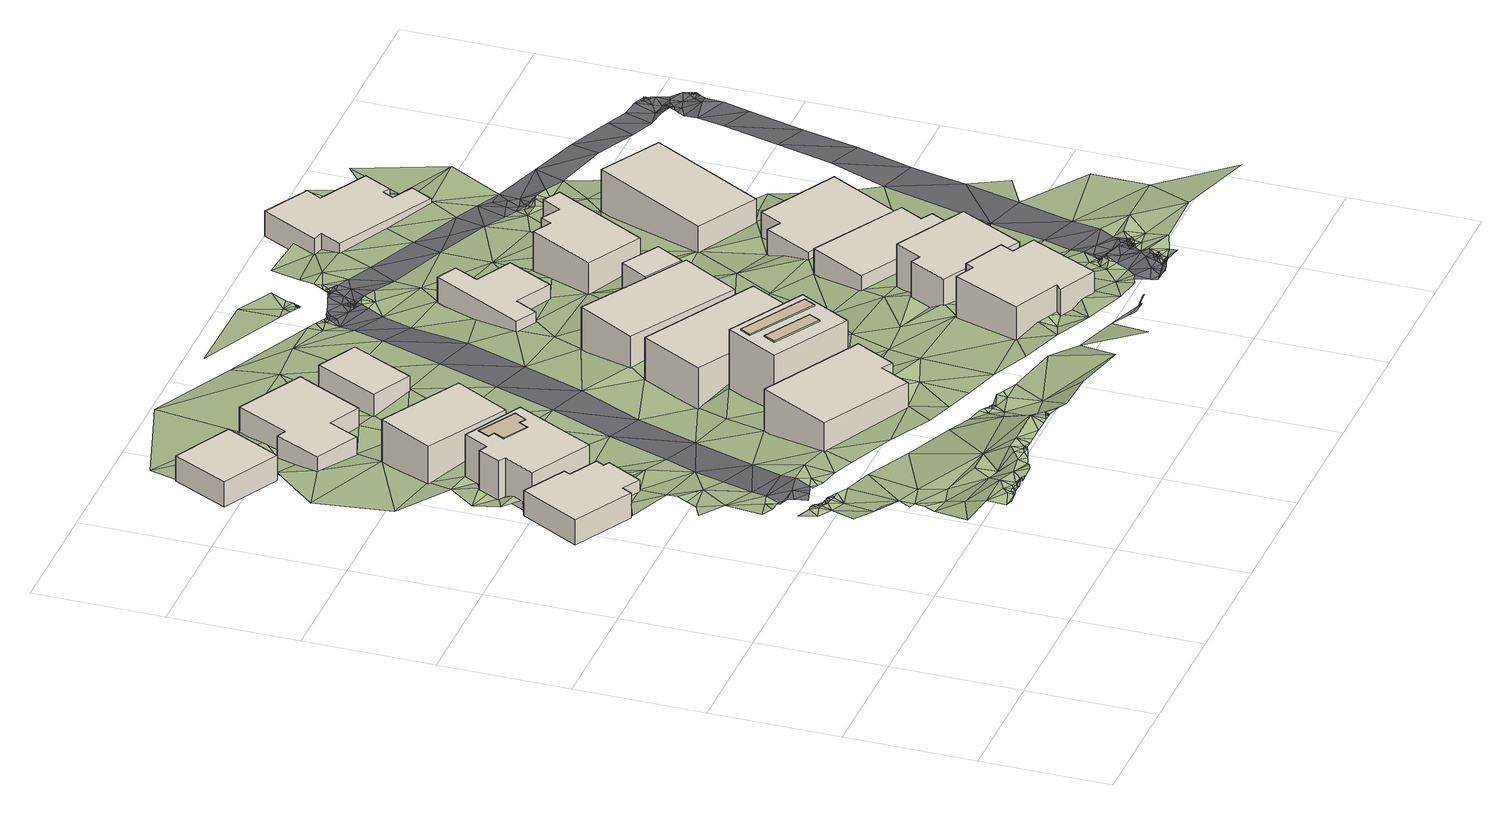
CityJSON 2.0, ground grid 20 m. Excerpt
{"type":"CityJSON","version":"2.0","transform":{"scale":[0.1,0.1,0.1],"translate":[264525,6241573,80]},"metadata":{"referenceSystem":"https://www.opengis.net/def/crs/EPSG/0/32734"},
"CityObjects":{
"building1":{"type":"Building","attributes":{"address":"16 Fryde Road University Estate Cape Town","building":"house","building:levels":1,"building_height":4.1,"roof_height":96.4,"ground_height":90.7,"plus_code":"4FRW3F62+6WX"},"geometry":[{"type":"Solid","lod":"1","boundaries":[[[[0,1,2,3]],[[1,4,5,2]],[[4,6,7,5]],[[6,8,9,7]],[[8,10,11,9]],[[10,12,13,11]],[[12,14,15,13]],[[14,16,17,15]],[[16,18,19,17]],[[18,0,3,19]],[[3,2,5,7,9,11,13,15,17,19]],[[18,16,14,12,10,8,6,4,1,0]]]]}]},
"building2":{"type":"Building","attributes":{"address":"14 Fryde Road University Estate Cape Town","building":"house","building:levels":2,"building_height":6.9,"roof_height":97.7,"ground_height":89.2,"plus_code":"4FRW3F62+7XM"},"children":["building2-1"],"geometry":[{"type":"Solid","lod":"1","boundaries":[[[[20,21,22,23]],[[21,24,25,22]],[[24,26,27,25]],[[26,28,29,27]],[[28,30,31,29]],[[30,32,33,31]],[[32,34,35,33]],[[34,20,23,35]],[[23,22,25,27,29,31,33,35]],[[34,32,30,28,26,24,21,20]]]]}]},
"building2-1":{"type":"BuildingInstallation","parents":["building2"],"geometry":[{"type":"Solid","lod":"1","boundaries":[[[[36,37,38,39]],[[37,40,41,38]],[[40,42,43,41]],[[42,44,45,43]],[[44,46,47,45]],[[46,48,49,47]],[[48,50,51,49]],[[50,36,39,51]],[[39,38,41,43,45,47,49,51]],[[50,48,46,44,42,40,37,36]]]]}]},
"building3":{"type":"Building","attributes":{"address":"University Estate Cape Town","building":"house","building:levels":1,"building_height":4.1,"roof_height":89.4,"ground_height":85,"plus_code":"4FRW3F62+CXJ"},"geometry":[{"type":"Solid","lod":"1","boundaries":[[[[52,53,54,55]],[[53,56,57,54]],[[56,58,59,57]],[[58,52,55,59]],[[55,54,57,59]],[[58,56,53,52]]]]}]},
"building4":{"type":"Building","attributes":{"address":"23 Fryde Road University Estate Cape Town","building":"house","building:levels":2,"building_height":6.9,"roof_height":104.2,"ground_height":95.5,"plus_code":"4FRW3F63+43J"},"geometry":[{"type":"Solid","lod":"1","boundaries":[[[[60,61,62,63]],[[61,64,65,62]],[[64,66,67,65]],[[66,68,69,67]],[[68,70,71,69]],[[70,60,63,71]],[[63,62,65,67,69,71]],[[70,68,66,64,61,60]]]]}]},
"building5":{"type":"Building","attributes":{"address":"12 Fryde Road University Estate Cape Town","building":"house","building:levels":2,"building_height":6.9,"roof_height":95.4,"ground_height":87.2,"plus_code":"4FRW3F63+82J"},"geometry":[{"type":"Solid","lod":"1","boundaries":[[[[72,73,74,75]],[[73,76,77,74]],[[76,78,79,77]],[[78,72,75,79]],[[75,74,77,79]],[[78,76,73,72]]]]}]},
"building6":{"type":"Building","attributes":{"address":"University Estate Cape Town","building":"house","building:levels":1,"building_height":4.1,"roof_height":90,"ground_height":84.8,"plus_code":"4FRW3F63+C22"},"geometry":[{"type":"Solid","lod":"1","boundaries":[[[[80,81,82,83]],[[81,84,85,82]],[[84,86,87,85]],[[86,88,89,87]],[[88,90,91,89]],[[90,92,93,91]],[[92,94,95,93]],[[94,80,83,95]],[[83,82,85,87,89,91,93,95]],[[94,92,90,88,86,84,81,80]]]]}]},
"building7":{"type":"Building","attributes":{"address":"21 Fryde Road University Estate Cape Town","building":"house","building:levels":3,"building_height":9.7,"roof_height":105.5,"ground_height":94.8,"plus_code":"4FRW3F63+53H"},"children":["building7-1","building7-2"],"geometry":[{"type":"Solid","lod":"1","boundaries":[[[[96,97,98,99]],[[97,100,101,98]],[[100,102,103,101]],[[102,96,99,103]],[[99,98,101,103]],[[102,100,97,96]]]]}]},
"building7-1":{"type":"BuildingInstallation","parents":["building7"],"geometry":[{"type":"Solid","lod":"1","boundaries":[[[[104,105,106,107]],[[105,108,109,106]],[[108,110,111,109]],[[110,104,107,111]],[[107,106,109,111]],[[110,108,105,104]]]]}]},
"building7-2":{"type":"BuildingInstallation","parents":["building7"],"geometry":[{"type":"Solid","lod":"1","boundaries":[[[[112,113,114,115]],[[113,116,117,114]],[[116,118,119,117]],[[118,112,115,119]],[[115,114,117,119]],[[118,116,113,112]]]]}]},
"building8":{"type":"Building","attributes":{"address":"19 Fryde Road University Estate Cape Town","building":"house","building:levels":2,"building_height":6.9,"roof_height":101.1,"ground_height":92.1,"plus_code":"4FRW3F63+647"},"geometry":[{"type":"Solid","lod":"1","boundaries":[[[[120,121,122,123]],[[121,124,125,122]],[[124,126,127,125]],[[126,120,123,127]],[[123,122,125,127]],[[126,124,121,120]]]]}]},
"building9":{"type":"Building","attributes":{"address":"40 Fryde Road University Estate Cape Town","building":"house","building:levels":1,"building_height":4.1,"roof_height":90.3,"ground_height":85.6,"plus_code":"4FRW3F63+93V"},"geometry":[{"type":"Solid","lod":"1","boundaries":[[[[128,129,130,131]],[[129,132,133,130]],[[132,134,135,133]],[[134,128,131,135]],[[131,130,133,135]],[[134,132,129,128]]]]}]},
"building10":{"type":"Building","attributes":{"address":"20 Baris Road University Estate Cape Town","building":"house","building:levels":2,"building_height":6.9,"roof_height":109,"ground_height":100.2,"plus_code":"4FRW3F63+35G"},"geometry":[{"type":"Solid","lod":"1","boundaries":[[[[136,137,138,139]],[[137,140,141,138]],[[140,142,143,141]],[[142,144,145,143]],[[144,146,147,145]],[[146,148,149,147]],[[148,150,151,149]],[[150,152,153,151]],[[152,154,155,153]],[[154,136,139,155]],[[139,138,141,143,145,147,149,151,153,155]],[[154,152,150,148,146,144,142,140,137,136]]]]}]},
"building11":{"type":"Building","attributes":{"address":"15 Fryde Road University Estate Cape Town","building":"house","building:levels":2,"building_height":6.9,"roof_height":99.4,"ground_height":90.5,"plus_code":"4FRW3F63+749"},"geometry":[{"type":"Solid","lod":"1","boundaries":[[[[156,157,158,159]],[[157,160,161,158]],[[160,162,163,161]],[[162,156,159,163]],[[159,158,161,163]],[[162,160,157,156]]]]}]},
"building12":{"type":"Building","attributes":{"address":"18 Baris Road University Estate Cape Town","building":"house","building:levels":2,"building_height":6.9,"roof_height":105.6,"ground_height":97.7,"plus_code":"4FRW3F63+46C"},"geometry":[{"type":"Solid","lod":"1","boundaries":[[[[164,165,166,167]],[[165,168,169,166]],[[168,170,171,169]],[[170,172,173,171]],[[172,174,175,173]],[[174,164,167,175]],[[167,166,169,171,173,175]],[[174,172,170,168,165,164]]]]}]},
"building13":{"type":"Building","attributes":{"address":"16 Baris Road University Estate Cape Town","building":"house","building:levels":1,"building_height":4.1,"roof_height":100.7,"ground_height":95.3,"plus_code":"4FRW3F63+565"},"geometry":[{"type":"Solid","lod":"1","boundaries":[[[[176,177,178,179]],[[177,180,181,178]],[[180,182,183,181]],[[182,184,185,183]],[[184,186,187,185]],[[186,176,179,187]],[[179,178,181,183,185,187]],[[186,184,182,180,177,176]]]]}]},
"building14":{"type":"Building","attributes":{"address":"11 Fryde Road University Estate Cape Town","building":"house","building:levels":1,"building_height":4.1,"roof_height":91.3,"ground_height":86.2,"plus_code":"4FRW3F63+958"},"geometry":[{"type":"Solid","lod":"1","boundaries":[[[[188,189,190,191]],[[189,192,193,190]],[[192,194,195,193]],[[194,196,197,195]],[[196,198,199,197]],[[198,200,201,199]],[[200,202,203,201]],[[202,188,191,203]],[[191,190,193,195,197,199,201,203]],[[202,200,198,196,194,192,189,188]]]]}]},
"building15":{"type":"Building","attributes":{"address":"University Estate Cape Town","building":"house","building:levels":1,"building_height":4.1,"roof_height":95,"ground_height":90,"plus_code":"4FRW3F63+76J"},"geometry":[{"type":"Solid","lod":"1","boundaries":[[[[204,205,206,207]],[[205,208,209,206]],[[208,210,211,209]],[[210,204,207,211]],[[207,206,209,211]],[[210,208,205,204]]]]}]},
"building16":{"type":"Building","attributes":{"address":"44 Rhodes Avenue University Estate Cape Town","building":"house","building:levels":2,"building_height":6.9,"roof_height":95.1,"ground_height":87,"plus_code":"4FRW3F63+86G"},"geometry":[{"type":"Solid","lod":"1","boundaries":[[[[212,213,214,215]],[[213,216,217,214]],[[216,218,219,217]],[[218,220,221,219]],[[220,222,223,221]],[[222,224,225,223]],[[224,226,227,225]],[[226,212,215,227]],[[215,214,217,219,221,223,225,227]],[[226,224,222,220,218,216,213,212]]]]}]},
"building17":{"type":"Building","attributes":{"address":"14 Baris Road University Estate Cape Town","building":"house","building:levels":1,"building_height":4.1,"roof_height":98.4,"ground_height":92,"plus_code":"4FRW3F63+674"},"geometry":[{"type":"Solid","lod":"1","boundaries":[[[[228,229,230,231]],[[229,232,233,230]],[[232,234,235,233]],[[234,236,237,235]],[[236,238,239,237]],[[238,228,231,239]],[[231,230,233,235,237,239]],[[238,236,234,232,229,228]]]]}]},
"building18":{"type":"Building","attributes":{"address":"46 Rhodes Avenue University Estate Cape Town","building":"house","building:levels":2,"building_height":6.9,"roof_height":97,"ground_height":87.9,"plus_code":"4FRW3F63+77Q"},"geometry":[{"type":"Solid","lod":"1","boundaries":[[[[240,241,242,243]],[[241,244,245,242]],[[244,246,247,245]],[[246,240,243,247]],[[243,242,245,247]],[[246,244,241,240]]]]}]},
"building19":{"type":"Building","attributes":{"address":"9 Fryde Road University Estate Cape Town","building":"house","building:levels":1,"building_height":4.1,"roof_height":86.4,"ground_height":80.1,"plus_code":"4FRW3F63+F74"},"geometry":[{"type":"Solid","lod":"1","boundaries":[[[[248,249,250,251]],[[249,252,253,250]],[[252,254,255,253]],[[254,256,257,255]],[[256,258,259,257]],[[258,260,261,259]],[[260,262,263,261]],[[262,264,265,263]],[[264,266,267,265]],[[266,268,269,267]],[[268,270,271,269]],[[270,248,251,271]],[[251,250,253,255,257,259,261,263,265,267,269,271]],[[270,268,266,264,262,260,258,256,254,252,249,248]]]]}]},
"terrain1":{"type":"TINRelief","geometry":[{"type":"CompositeSurface","lod":"1","boundaries":[[[272,273,274]],[[275,274,276]],[[274,273,276]],[[277,278,275]],[[273,279,276]],[[280,279,273]],[[276,281,275]],[[282,279,280]],[[281,276,279]],[[282,283,279]],[[282,284,283]],[[285,278,277]],[[281,279,283]],[[286,283,284]],[[287,275,281]],[[283,288,281]],[[283,286,289]],[[287,277,275]],[[286,290,289]],[[283,289,288]],[[289,290,291]],[[288,287,281]],[[292,289,291]],[[293,288,289]],[[293,289,292]],[[287,288,293]],[[294,292,295]],[[293,292,294]],[[296,285,277]],[[294,297,293]],[[293,297,287]],[[296,298,285]],[[299,297,294]],[[300,277,287]],[[301,302,303]],[[304,301,305]],[[299,306,297]],[[307,298,296]],[[300,296,277]],[[297,300,287]],[[307,304,308]],[[297,306,309]],[[310,311,312]],[[302,313,312]],[[310,312,313]],[[296,314,307]],[[315,301,304]],[[302,301,315]],[[297,309,316]],[[317,311,310]],[[297,316,300]],[[318,304,307]],[[300,314,296]],[[310,319,317]],[[313,320,310]],[[302,321,313]],[[322,310,320]],[[322,319,310]],[[313,323,320]],[[321,323,313]],[[302,324,321]],[[322,325,319]],[[326,322,320]],[[325,322,327]],[[328,320,323]],[[326,327,322]],[[314,318,307]],[[326,320,328]],[[324,302,315]],[[323,321,329]],[[309,330,316]],[[328,323,331]],[[332,331,323]],[[321,324,329]],[[323,329,333]],[[332,323,333]],[[300,316,334]],[[333,329,335]],[[336,329,324]],[[335,329,336]],[[314,300,337]],[[338,316,330]],[[336,324,339]],[[340,324,315]],[[339,324,341]],[[337,300,334]],[[342,343,344]],[[334,316,345]],[[338,345,316]],[[324,340,341]],[[346,315,304]],[[339,341,347]],[[348,340,315]],[[349,347,341]],[[350,338,330]],[[341,340,351]],[[349,341,351]],[[343,352,344]],[[353,345,338]],[[354,351,340]],[[344,355,342]],[[340,348,354]],[[353,338,350]],[[356,334,345]],[[354,357,351]],[[315,358,348]],[[359,357,354]],[[354,348,360]],[[352,361,362]],[[354,360,359]],[[356,345,353]],[[363,353,350]],[[364,304,318]],[[350,365,363]],[[362,344,352]],[[366,360,348]],[[367,363,365]],[[318,314,368]],[[363,369,353]],[[363,367,370]],[[368,314,337]],[[369,356,353]],[[363,370,369]],[[355,371,372]],[[366,348,358]],[[373,369,370]],[[315,346,358]],[[337,334,368]],[[334,356,368]],[[373,374,369]],[[346,304,364]],[[362,375,344]],[[355,344,375]],[[376,356,369]],[[369,374,376]],[[368,356,376]],[[374,377,376]],[[375,378,355]],[[355,379,371]],[[379,380,371]],[[377,381,376]],[[379,355,378]],[[318,368,382]],[[383,384,385]],[[380,379,386]],[[387,388,389]],[[382,364,318]],[[385,390,383]],[[368,376,391]],[[392,390,385]],[[386,379,389]],[[383,390,393]],[[381,391,376]],[[392,394,390]],[[395,379,378]],[[396,387,389]],[[391,381,397]],[[396,398,387]],[[399,393,390]],[[394,399,390]],[[400,401,0]],[[397,402,391]],[[403,393,399]],[[391,404,368]],[[389,379,405]],[[406,407,402]],[[407,391,402]],[[408,400,409]],[[406,410,411]],[[406,411,407]],[[412,413,394]],[[411,410,414]],[[415,416,417]],[[418,382,368]],[[419,417,401]],[[420,411,414]],[[405,396,389]],[[395,405,379]],[[421,391,407]],[[421,407,411]],[[399,394,413]],[[422,408,409]],[[411,420,421]],[[417,419,415]],[[423,403,399]],[[421,420,424]],[[418,368,404]],[[425,408,422]],[[425,426,427]],[[416,415,428]],[[421,429,391]],[[396,430,431]],[[432,415,419]],[[413,412,433]],[[423,399,413]],[[429,421,424]],[[428,434,416]],[[425,435,408]],[[427,435,425]],[[391,429,404]],[[405,430,396]],[[431,430,436]],[[416,434,437]],[[424,438,429]],[[439,435,427]],[[440,436,430]],[[439,441,440]],[[437,442,443]],[[440,444,439]],[[439,444,435]],[[430,444,440]],[[434,445,437]],[[446,430,405]],[[434,447,445]],[[404,448,418]],[[429,438,449]],[[404,429,450]],[[413,60,423]],[[430,446,444]],[[438,451,449]],[[448,404,452]],[[445,26,437]],[[73,453,443]],[[450,452,404]],[[433,454,413]],[[437,26,442]],[[450,429,449]],[[443,442,73]],[[455,448,452]],[[60,456,423]],[[454,433,457]],[[452,450,458]],[[459,455,452]],[[459,452,458]],[[449,460,450]],[[458,450,461]],[[462,449,451]],[[458,463,459]],[[450,460,461]],[[458,464,463]],[[464,458,465]],[[461,465,458]],[[466,444,446]],[[442,26,467]],[[463,464,468]],[[469,464,465]],[[453,470,471]],[[468,464,469]],[[472,468,469]],[[465,461,473]],[[465,473,469]],[[474,472,469]],[[469,473,474]],[[473,461,475]],[[473,475,474]],[[460,476,461]],[[475,461,476]],[[453,73,470]],[[477,460,449]],[[444,466,478]],[[479,454,457]],[[460,480,476]],[[467,26,481]],[[477,480,460]],[[60,482,456]],[[483,449,462]],[[449,483,477]],[[484,479,485]],[[486,471,470]],[[454,479,484]],[[467,481,487]],[[60,488,482]],[[487,481,489]],[[60,490,488]],[[489,478,491]],[[470,73,492]],[[491,478,466]],[[493,471,486]],[[485,494,484]],[[495,454,484]],[[496,52,497]],[[498,456,482]],[[493,52,471]],[[499,500,495]],[[499,495,484]],[[456,498,501]],[[491,487,489]],[[502,483,462]],[[73,503,492]],[[490,504,488]],[[97,482,488]],[[494,505,484]],[[491,466,506]],[[493,507,508]],[[52,493,508]],[[505,499,484]],[[509,504,490]],[[497,52,81]],[[491,506,487]],[[510,503,73]],[[498,482,97]],[[511,494,512]],[[499,505,513]],[[514,515,492]],[[487,506,510]],[[514,492,503]],[[505,494,511]],[[52,508,81]],[[516,504,509]],[[517,502,518]],[[516,509,519]],[[501,498,121]],[[520,511,512]],[[521,498,97]],[[513,505,522]],[[513,522,519]],[[81,523,497]],[[503,524,514]],[[121,525,501]],[[516,519,522]],[[521,97,526]],[[527,503,510]],[[506,528,510]],[[511,520,529]],[[514,524,530]],[[531,532,520]],[[529,520,532]],[[533,517,534]],[[503,527,524]],[[535,505,511]],[[526,536,521]],[[535,522,505]],[[534,537,533]],[[516,522,538]],[[536,526,539]],[[529,532,540]],[[531,541,532]],[[525,121,542]],[[528,527,510]],[[541,540,532]],[[543,537,544]],[[524,128,530]],[[516,538,545]],[[546,536,539]],[[541,531,547]],[[538,522,548]],[[541,549,540]],[[522,535,548]],[[539,545,546]],[[531,550,547]],[[531,551,550]],[[128,552,530]],[[121,553,542]],[[525,542,157]],[[554,81,552]],[[554,523,81]],[[545,555,546]],[[555,545,538]],[[525,157,556]],[[121,557,553]],[[551,558,550]],[[548,535,559]],[[527,528,560]],[[535,561,144]],[[562,558,551]],[[535,144,559]],[[563,538,548]],[[564,562,551]],[[559,565,548]],[[554,552,128]],[[566,555,538]],[[527,560,567]],[[568,553,557]],[[548,565,569]],[[570,562,564]],[[559,144,571]],[[555,566,572]],[[573,562,570]],[[562,574,558]],[[571,144,575]],[[128,567,554]],[[563,566,538]],[[548,569,563]],[[554,576,523]],[[577,571,575]],[[157,578,556]],[[573,579,562]],[[580,581,582]],[[580,582,583]],[[583,582,584]],[[585,584,582]],[[585,586,584]],[[587,558,574]],[[585,588,586]],[[588,585,589]],[[553,568,590]],[[562,591,574]],[[592,571,577]],[[593,588,589]],[[594,572,566]],[[579,591,562]],[[593,589,595]],[[596,592,577]],[[595,589,597]],[[578,598,556]],[[598,599,556]],[[596,600,587]],[[595,597,601]],[[590,568,594]],[[574,591,602]],[[603,563,569]],[[579,604,591]],[[569,605,603]],[[554,567,606]],[[567,560,607]],[[595,601,608]],[[596,609,592]],[[566,563,610]],[[578,157,611]],[[612,601,597]],[[591,604,613]],[[587,609,596]],[[591,613,602]],[[602,614,574]],[[615,608,601]],[[601,612,615]],[[616,587,574]],[[617,608,615]],[[618,612,597]],[[606,576,554]],[[615,612,619]],[[603,168,563]],[[620,617,615]],[[620,621,617]],[[620,615,619]],[[622,621,620]],[[616,574,614]],[[620,623,622]],[[594,566,624]],[[619,625,620]],[[618,619,612]],[[613,604,626]],[[625,623,620]],[[627,602,613]],[[563,168,610]],[[618,625,619]],[[623,625,628]],[[614,602,629]],[[627,629,602]],[[630,609,587]],[[626,627,613]],[[628,625,618]],[[606,567,607]],[[629,631,614]],[[632,629,627]],[[627,626,633]],[[627,633,634]],[[634,632,627]],[[632,631,629]],[[630,587,616]],[[624,590,594]],[[614,631,635]],[[631,632,636]],[[636,637,631]],[[637,635,631]],[[566,610,177]],[[638,598,578]],[[635,639,614]],[[618,640,628]],[[614,639,616]],[[641,628,640]],[[642,599,598]],[[177,624,566]],[[643,610,168]],[[641,644,645]],[[630,616,646]],[[647,648,645]],[[648,647,649]],[[650,649,651]],[[616,639,646]],[[644,641,640]],[[649,647,651]],[[652,650,651]],[[647,645,644]],[[652,651,653]],[[653,651,647]],[[653,654,652]],[[655,576,606]],[[647,656,653]],[[654,653,656]],[[578,611,657]],[[644,656,647]],[[656,658,654]],[[656,659,658]],[[644,660,656]],[[656,660,659]],[[660,661,659]],[[642,662,599]],[[607,663,606]],[[660,664,661]],[[661,664,665]],[[644,640,666]],[[667,665,664]],[[638,578,657]],[[660,644,666]],[[667,664,668]],[[660,669,664]],[[670,590,624]],[[668,664,669]],[[611,671,672]],[[669,660,666]],[[630,646,673]],[[674,668,669]],[[630,673,675]],[[676,643,168]],[[590,670,671]],[[674,669,666]],[[663,677,606]],[[678,668,674]],[[611,672,657]],[[677,655,606]],[[666,640,679]],[[638,680,681]],[[674,666,682]],[[683,624,177]],[[682,678,674]],[[684,677,663]],[[685,678,682]],[[680,638,657]],[[683,670,624]],[[662,642,686]],[[672,671,687]],[[688,655,677]],[[684,689,677]],[[666,679,682]],[[677,689,688]],[[676,690,643]],[[670,687,671]],[[672,205,657]],[[691,689,684]],[[692,693,694]],[[695,662,686]],[[673,696,675]],[[697,688,689]],[[698,683,177]],[[699,689,691]],[[685,682,700]],[[675,696,676]],[[689,701,697]],[[702,689,699]],[[701,689,702]],[[699,703,702]],[[704,701,702]],[[705,704,702]],[[705,702,703]],[[670,683,706]],[[707,680,657]],[[696,690,676]],[[708,695,709]],[[657,205,710]],[[711,695,686]],[[698,712,683]],[[693,713,714]],[[682,679,715]],[[670,706,234]],[[716,687,670]],[[709,717,708]],[[682,715,700]],[[714,694,693]],[[709,695,711]],[[718,192,719]],[[720,714,713]],[[718,680,707]],[[710,205,721]],[[686,192,711]],[[717,722,723]],[[709,722,717]],[[720,724,725]],[[725,714,720]],[[726,723,727]],[[724,728,729]],[[729,728,730]],[[725,724,729]],[[727,723,722]],[[731,732,730]],[[730,732,729]],[[726,727,733]],[[729,732,734]],[[735,733,727]],[[733,735,736]],[[729,734,725]],[[737,735,727]],[[722,738,727]],[[737,727,738]],[[690,696,739]],[[725,734,740]],[[725,741,714]],[[721,687,716]],[[722,742,738]],[[743,722,709]],[[740,741,725]],[[234,716,670]],[[743,742,722]],[[744,712,698]],[[714,741,745]],[[746,743,709]],[[714,747,694]],[[711,746,709]],[[715,679,748]],[[749,739,744]],[[714,745,747]],[[718,707,750]],[[710,721,716]],[[718,751,192]],[[711,192,751]],[[739,696,752]],[[711,753,746]],[[715,754,700]],[[755,756,757]],[[234,758,759]],[[757,760,755]],[[755,761,756]],[[754,762,700]],[[760,763,755]],[[718,750,751]],[[752,744,739]],[[744,752,712]],[[716,234,759]],[[763,764,755]],[[764,761,755]],[[764,763,765]],[[764,766,761]],[[765,767,764]],[[766,764,768]],[[716,769,710]],[[768,764,767]],[[768,770,766]],[[771,772,750]],[[767,773,768]],[[750,772,751]],[[753,711,774]],[[770,768,775]],[[768,773,775]],[[751,774,711]],[[759,776,716]],[[777,770,775]],[[778,775,773]],[[696,779,752]],[[780,751,772]],[[772,781,780]],[[776,759,782]],[[783,762,784]],[[241,769,716]],[[777,775,785]],[[786,775,778]],[[780,787,751]],[[785,788,777]],[[751,789,774]],[[782,790,776]],[[785,775,786]],[[791,752,779]],[[792,786,778]],[[793,776,790]],[[769,241,212]],[[789,751,787]],[[780,212,787]],[[790,794,793]],[[795,790,782]],[[796,788,785]],[[791,795,782]],[[794,797,793]],[[785,786,798]],[[212,799,787]],[[795,794,790]],[[786,792,800]],[[797,794,801]],[[799,789,787]],[[801,802,797]],[[803,212,241]],[[212,803,799]],[[802,801,804]],[[800,792,805]],[[804,806,802]],[[799,807,789]],[[804,808,806]],[[241,809,810]],[[799,811,807]],[[810,803,241]],[[812,808,804]],[[799,803,813]],[[814,799,813]],[[799,814,811]],[[812,815,808]],[[800,805,816]],[[813,817,814]],[[818,813,803]],[[811,814,819]],[[820,815,812]],[[821,803,810]],[[813,818,817]],[[817,819,814]],[[822,810,809]],[[818,803,821]],[[823,819,817]],[[824,816,805]],[[817,818,823]],[[822,809,825]],[[818,826,823]],[[826,818,821]],[[827,826,821]],[[828,821,810]],[[829,816,824]],[[828,810,822]],[[828,827,821]],[[830,831,832]],[[833,834,835]],[[831,830,836]],[[837,816,829]],[[836,838,831]],[[839,831,838]],[[816,837,836]],[[840,839,838]],[[833,840,841]],[[837,838,836]],[[842,840,838]],[[842,838,837]]]}]},
"road1":{"type":"Road","attributes":{"highway":"residential","name":"Fryde Road","surface":"asphalt","lanes":2,"width":5.5},"geometry":[{"type":"MultiSurface","lod":"1","boundaries":[[[843,383,844]],[[375,393,403]],[[599,560,556]],[[845,717,723]],[[501,466,456]],[[405,456,446]],[[599,662,607]],[[556,528,525]],[[846,847,844]],[[506,501,525]],[[848,849,850]],[[851,852,853]],[[703,699,854]],[[853,852,855]],[[726,845,723]],[[855,684,708]],[[856,857,858]],[[859,853,860]],[[849,845,726]],[[662,695,663]],[[695,708,684]],[[662,663,607]],[[854,856,703]],[[733,850,849]],[[599,607,560]],[[695,684,663]],[[861,862,856]],[[845,849,860]],[[733,849,726]],[[863,860,849]],[[703,856,862]],[[864,684,855]],[[855,717,845]],[[864,699,691]],[[848,863,849]],[[860,863,859]],[[856,854,857]],[[858,861,856]],[[865,857,852]],[[865,858,857]],[[854,699,864]],[[857,855,852]],[[860,853,855]],[[845,860,855]],[[847,866,844]],[[423,378,403]],[[857,854,864]],[[717,855,708]],[[378,423,395]],[[867,866,847]],[[866,843,844]],[[362,844,375]],[[383,393,844]],[[684,864,691]],[[855,857,864]],[[362,846,844]],[[423,405,395]],[[405,423,456]],[[403,378,375]],[[393,375,844]],[[525,528,506]],[[556,560,528]],[[456,466,446]],[[501,506,466]]]}]},
"road2":{"type":"Road","attributes":{"highway":"residential","name":"Baris Road","surface":"concrete","lanes":2,"width":4.4},"geometry":[{"type":"MultiSurface","lod":"1","boundaries":[[[779,696,783]],[[868,869,870]],[[871,581,872]],[[872,873,871]],[[874,870,875]],[[876,877,878]],[[879,580,880]],[[617,881,608]],[[621,881,617]],[[608,881,882]],[[622,883,881]],[[868,884,885]],[[883,886,887]],[[652,654,888]],[[641,889,890]],[[659,891,658]],[[659,661,891]],[[654,658,892]],[[649,893,648]],[[894,661,665]],[[626,895,633]],[[888,893,650]],[[645,648,889]],[[648,893,889]],[[895,896,633]],[[632,634,896]],[[897,579,887]],[[892,658,891]],[[650,652,888]],[[894,665,667]],[[898,899,900]],[[899,901,900]],[[902,903,904]],[[905,906,907]],[[908,909,910]],[[899,911,901]],[[696,762,783]],[[912,913,914]],[[903,902,915]],[[685,646,916]],[[900,901,914]],[[762,696,700]],[[917,918,876]],[[581,580,872]],[[580,879,872]],[[885,873,868]],[[872,868,873]],[[870,874,884]],[[919,608,882]],[[920,921,593]],[[635,637,922]],[[923,890,889]],[[650,893,649]],[[875,878,877]],[[924,909,925]],[[910,926,908]],[[907,927,905]],[[928,908,926]],[[583,584,929]],[[930,920,931]],[[919,920,595]],[[583,929,580]],[[932,933,930]],[[885,884,874]],[[918,877,876]],[[880,580,929]],[[586,588,921]],[[573,570,931]],[[588,593,921]],[[868,879,869]],[[584,586,880]],[[584,880,929]],[[899,898,924]],[[934,910,909]],[[870,878,875]],[[930,869,879]],[[872,879,868]],[[868,870,884]],[[876,878,870]],[[876,870,869]],[[886,897,887]],[[922,632,896]],[[637,636,922]],[[654,892,888]],[[889,893,935]],[[586,921,880]],[[879,880,921]],[[930,879,921]],[[936,933,937]],[[938,939,928]],[[909,940,934]],[[909,924,940]],[[914,901,912]],[[917,936,918]],[[930,921,920]],[[941,942,943]],[[906,944,907]],[[907,944,945]],[[908,939,909]],[[939,925,909]],[[942,946,943]],[[908,928,939]],[[947,925,938]],[[939,938,925]],[[882,881,883]],[[919,595,608]],[[920,593,595]],[[936,917,933]],[[942,927,946]],[[913,912,904]],[[621,622,881]],[[883,622,623]],[[628,886,623]],[[883,623,886]],[[935,888,892]],[[633,896,634]],[[894,948,891]],[[888,935,893]],[[932,930,931]],[[917,876,930]],[[943,925,947]],[[940,924,898]],[[923,895,890]],[[700,673,685]],[[895,949,896]],[[949,635,922]],[[668,894,667]],[[894,891,661]],[[923,935,892]],[[923,889,935]],[[632,922,636]],[[896,949,922]],[[892,948,923]],[[923,949,895]],[[876,869,930]],[[628,641,897]],[[883,887,882]],[[950,945,951]],[[930,933,917]],[[932,937,933]],[[890,895,626]],[[641,645,889]],[[948,892,891]],[[907,950,946]],[[897,886,628]],[[573,920,579]],[[635,949,952]],[[952,953,916]],[[882,887,919]],[[920,887,579]],[[925,943,946]],[[950,907,945]],[[911,950,951]],[[924,925,946]],[[920,919,887]],[[931,920,573]],[[953,948,954]],[[894,668,954]],[[626,604,890]],[[579,897,604]],[[641,890,897]],[[604,897,890]],[[948,894,954]],[[678,954,668]],[[953,923,948]],[[916,639,952]],[[700,696,673]],[[685,673,646]],[[639,635,952]],[[953,949,923]],[[916,953,954]],[[907,946,927]],[[899,946,950]],[[916,954,678]],[[949,953,952]],[[915,779,783]],[[946,899,924]],[[911,899,950]],[[685,916,678]],[[646,639,916]],[[913,904,903]],[[915,902,779]]]}]},
"road3":{"type":"Road","attributes":{"highway":"residential","name":"Rhodes Avenue","surface":"asphalt","lanes":2,"width":5.5},"geometry":[{"type":"MultiSurface","lod":"1","boundaries":[[[955,956,957]],[[958,956,959]],[[906,905,960]],[[961,906,960]],[[962,963,964]],[[941,965,942]],[[966,967,968]],[[851,853,969]],[[970,971,853]],[[773,753,778]],[[850,733,736]],[[792,778,774]],[[972,823,973]],[[974,957,829]],[[975,976,977]],[[970,853,859]],[[792,774,978]],[[979,819,972]],[[980,981,767]],[[863,970,859]],[[959,956,955]],[[982,983,976]],[[763,980,765]],[[774,778,753]],[[767,765,980]],[[863,848,984]],[[985,958,959]],[[983,982,966]],[[986,987,988]],[[773,981,753]],[[760,989,763]],[[984,848,850]],[[990,958,985]],[[968,983,966]],[[991,989,992]],[[971,981,980]],[[989,760,757]],[[736,984,850]],[[993,994,995]],[[983,968,996]],[[763,989,980]],[[986,989,991]],[[984,736,735]],[[977,983,962]],[[970,863,984]],[[757,756,989]],[[997,998,983]],[[737,738,984]],[[989,756,992]],[[983,996,997]],[[984,735,737]],[[986,988,989]],[[989,988,980]],[[998,963,962]],[[976,983,977]],[[999,738,742]],[[970,984,999]],[[961,944,906]],[[965,977,1000]],[[995,985,1001]],[[995,990,985]],[[1002,1003,993]],[[993,1003,1004]],[[927,994,905]],[[960,993,1004]],[[961,960,1004]],[[805,792,978]],[[819,823,972]],[[977,965,975]],[[905,994,960]],[[1002,993,995]],[[969,988,987]],[[742,743,999]],[[983,998,962]],[[1005,994,927]],[[984,738,999]],[[969,853,971]],[[971,970,999]],[[773,767,981]],[[1001,1002,995]],[[829,1006,974]],[[1007,807,811]],[[995,994,1005]],[[960,994,993]],[[743,746,981]],[[971,988,969]],[[828,957,827]],[[979,1006,1007]],[[1000,964,995]],[[1005,927,942]],[[823,826,973]],[[811,819,979]],[[826,827,974]],[[1006,979,974]],[[973,974,972]],[[979,972,974]],[[965,1005,942]],[[1000,977,962]],[[1005,965,1000]],[[990,995,964]],[[981,999,743]],[[980,988,971]],[[964,1000,962]],[[995,1005,1000]],[[955,957,828]],[[811,979,1007]],[[826,974,973]],[[827,957,974]],[[1006,829,1008]],[[805,789,824]],[[981,971,999]],[[753,981,746]],[[789,807,824]],[[824,807,1007]],[[1008,1007,1006]],[[829,824,1008]],[[1007,1008,824]],[[774,789,978]],[[805,978,789]]]}]}
},
"vertices":[
[56,758,107],[4,664,107],[4,664,148],[56,758,148],[98,613,107],[98,613,148],[107,629,107],[107,629,148],[135,613,107],[135,613,148],[166,669,107],[166,669,148],[157,674,107],[157,674,148],[164,687,107],[164,687,148],[119,711,107],[119,711,148],[124,721,107],[124,721,148],
[85,755,92],[182,704,92],[182,704,161],[85,755,161],[247,828,92],[247,828,161],[152,877,92],[152,877,161],[131,838,92],[131,838,161],[118,845,92],[118,845,161],[100,810,92],[100,810,161],[111,804,92],[111,804,161],
[165,862,162],[156,844,162],[156,844,163],[165,862,163],[166,839,162],[166,839,163],[157,822,162],[157,822,163],[196,800,162],[196,800,163],[204,815,162],[204,815,163],[215,809,162],[215,809,163],[226,828,162],[226,828,163],
[168,1232,50],[76,1279,50],[76,1279,91],[168,1232,91],[31,1192,50],[31,1192,91],[123,1145,50],[123,1145,91],
[305,487,155],[245,378,155],[245,378,224],[305,487,224],[386,302,155],[386,302,224],[412,350,155],[412,350,224],[429,340,155],[429,340,224],[463,402,155],[463,402,224],
[312,941,72],[184,1011,72],[184,1011,141],[312,941,141],[136,926,72],[136,926,141],[264,855,72],[264,855,141],
[337,1184,48],[232,1238,48],[232,1238,89],[337,1184,89],[190,1156,48],[190,1156,89],[176,1163,48],[176,1163,89],[140,1092,48],[140,1092,89],[209,1057,48],[209,1057,89],[233,1104,48],[233,1104,89],[283,1079,48],[283,1079,89],
[530,507,148],[408,574,148],[408,574,245],[530,507,245],[362,492,148],[362,492,245],[484,425,148],[484,425,245],
[410,558,246],[400,541,246],[400,541,248],[410,558,248],[505,481,246],[505,481,248],[515,499,246],[515,499,248],
[404,521,246],[394,503,246],[394,503,248],[404,521,248],[468,461,246],[468,461,248],[478,479,246],[478,479,248],
[615,609,121],[435,708,121],[435,708,190],[615,609,190],[381,611,121],[381,611,190],[561,511,121],[561,511,190],
[362,1165,56],[312,1067,56],[312,1067,97],[362,1165,97],[375,1035,56],[375,1035,97],[425,1133,56],[425,1133,97],
[680,127,202],[733,235,202],[733,235,271],[680,127,271],[696,253,202],[696,253,271],[706,274,202],[706,274,271],[642,304,202],[642,304,271],[636,291,202],[636,291,271],[605,306,202],[605,306,271],[554,200,202],[554,200,271],[628,165,202],[628,165,271],[619,156,202],[619,156,271],
[676,729,105],[509,827,105],[509,827,174],[676,729,174],[456,737,105],[456,737,174],[623,639,105],[623,639,174],
[760,265,177],[813,366,177],[813,366,246],[760,265,246],[699,426,177],[699,426,246],[677,384,177],[677,384,246],[662,392,177],[662,392,246],[631,333,177],[631,333,246],
[876,479,153],[731,559,153],[731,559,194],[876,479,194],[683,473,153],[683,473,194],[847,383,153],[847,383,194],[874,433,153],[874,433,194],[856,443,153],[856,443,194],
[700,997,62],[642,1027,62],[642,1027,103],[700,997,103],[662,1065,62],[662,1065,103],[630,1081,62],[630,1081,103],[553,938,62],[553,938,103],[586,921,62],[586,921,103],[605,955,62],[605,955,103],[662,925,62],[662,925,103],
[749,795,100],[691,829,100],[691,829,141],[749,795,141],[665,786,100],[665,786,141],[724,752,100],[724,752,141],
[846,974,70],[819,989,70],[819,989,139],[846,974,139],[802,959,70],[802,959,139],[772,976,70],[772,976,139],[763,959,70],[763,959,139],[734,975,70],[734,975,139],[679,874,70],[679,874,139],[765,827,70],[765,827,139],
[975,612,120],[852,678,120],[852,678,161],[975,612,161],[832,643,120],[832,643,161],[810,655,120],[810,655,161],[770,581,120],[770,581,161],[915,503,120],[915,503,161],
[1003,881,79],[908,934,79],[908,934,148],[1003,881,148],[807,756,79],[807,756,148],[903,703,79],[903,703,148],
[815,1399,1],[767,1309,1],[767,1309,42],[815,1399,42],[784,1305,1],[784,1305,42],[767,1272,1],[767,1272,42],[922,1190,1],[922,1190,42],[941,1224,1],[941,1224,42],[908,1242,1],[908,1242,42],[917,1259,1],[917,1259,42],[928,1253,1],[928,1253,42],[951,1296,1],[951,1296,42],[874,1337,1],[874,1337,42],[887,1361,1],[887,1361,42],
[69,41,264],[100,47,256],[83,53,247],[86,84,247],[100,58,256],[104,122,227],[65,105,223],[105,55,256],[104,48,256],[110,68,256],[108,49,256],[115,55,256],[113,49,256],[96,164,207],[117,49,256],[130,79,256],[121,58,256],[125,53,256],[121,48,256],[125,47,268],[129,46,268],[131,56,256],[138,48,256],[133,44,268],[127,159,207],[150,66,261],[105,182,207],[150,42,271],[164,107,234],[92,252,192],[93,315,181],[56,270,197],[115,223,202],[85,238,207],[159,46,271],[114,200,202],[105,204,202],[177,54,261],[86,346,181],[77,359,173],[72,329,181],[94,334,181],[157,166,209],[116,305,181],[182,71,261],[87,354,173],[156,210,200],[92,351,173],[94,340,181],[100,332,181],[93,346,181],[100,337,181],[109,327,181],[96,348,173],[98,345,181],[97,347,173],[100,343,181],[104,333,181],[191,59,261],[101,341,181],[103,339,181],[106,337,181],[185,101,234],[108,336,181],[110,334,181],[183,135,234],[196,66,266],[113,333,181],[119,325,181],[116,329,181],[73,411,167],[90,402,167],[104,417,165],[194,80,266],[156,313,181],[115,333,181],[126,323,181],[118,332,181],[205,64,266],[121,332,181],[99,397,173],[204,70,266],[124,330,181],[93,473,158],[205,90,266],[123,332,181],[140,323,181],[124,332,181],[128,330,181],[108,392,173],[111,397,165],[207,68,266],[189,294,189],[207,65,266],[132,328,181],[209,66,266],[217,134,238],[211,71,266],[210,66,266],[86,513,152],[65,502,152],[212,66,266],[223,66,266],[125,423,165],[229,89,266],[234,66,266],[140,449,158],[134,519,151],[96,530,151],[256,66,267],[253,256,194],[158,370,172],[156,365,172],[164,360,172],[106,547,151],[98,613,132],[65,600,133],[119,568,142],[179,375,172],[294,90,266],[173,355,172],[173,396,172],[190,344,181],[169,501,147],[135,613,132],[278,65,267],[107,629,132],[206,394,175],[85,755,107],[94,772,108],[289,65,267],[188,422,163],[321,138,238],[198,553,137],[300,65,266],[301,70,266],[120,736,114],[89,740,115],[302,65,266],[303,68,266],[218,328,185],[245,378,180],[304,65,266],[100,810,99],[68,838,100],[68,796,107],[317,218,203],[102,787,108],[305,65,266],[308,74,266],[106,731,114],[217,474,153],[325,59,266],[124,721,114],[119,711,114],[136,702,114],[109,828,99],[344,99,231],[188,623,132],[146,634,132],[111,804,99],[279,292,194],[118,845,99],[151,720,116],[156,652,125],[112,884,93],[345,54,262],[164,687,125],[166,669,125],[157,674,125],[136,926,82],[52,947,79],[182,704,116],[140,856,93],[227,605,130],[131,838,99],[349,199,205],[389,104,231],[373,155,212],[384,43,278],[362,175,212],[49,1070,70],[386,302,186],[365,190,212],[275,578,135],[341,255,197],[377,174,212],[373,185,212],[392,157,225],[384,171,212],[464,22,280],[377,182,212],[381,178,212],[382,177,212],[285,708,114],[206,887,93],[381,180,212],[382,179,212],[140,1092,67],[123,1145,63],[382,180,212],[384,177,212],[383,179,212],[388,177,212],[394,174,225],[428,157,225],[215,766,109],[372,237,205],[405,168,225],[200,853,93],[344,556,139],[483,128,246],[427,299,202],[403,218,214],[158,1127,60],[264,855,95],[362,492,157],[247,828,101],[384,445,164],[295,818,100],[209,1057,61],[176,1163,55],[447,196,223],[402,332,202],[76,1279,52],[100,1325,44],[381,611,125],[429,340,202],[412,350,191],[333,682,119],[539,100,236],[269,1004,67],[423,458,166],[487,318,202],[343,812,104],[190,1156,55],[209,1192,54],[427,421,175],[312,941,85],[554,200,219],[502,168,226],[448,376,191],[283,1079,61],[233,1104,59],[484,425,178],[594,72,246],[543,1,276],[463,402,178],[557,140,235],[451,572,149],[515,374,190],[281,1380,29],[312,1067,63],[392,786,112],[459,546,158],[375,1035,76],[402,916,87],[592,182,230],[301,1114,59],[612,112,238],[588,150,229],[622,57,246],[620,36,271],[605,306,206],[491,550,149],[636,50,246],[554,443,179],[495,527,158],[610,174,230],[619,156,230],[456,737,125],[650,43,267],[642,42,271],[530,507,158],[526,531,158],[638,148,230],[575,378,191],[628,165,230],[656,139,239],[667,84,246],[337,1184,54],[525,696,133],[397,1235,48],[561,511,156],[450,890,97],[525,658,133],[680,127,239],[631,333,206],[460,1019,71],[636,291,214],[714,107,238],[660,431,181],[708,77,246],[643,356,190],[624,499,160],[425,1133,60],[570,634,142],[662,392,190],[718,81,246],[667,315,202],[580,546,156],[728,84,246],[727,172,229],[660,295,211],[412,1312,31],[678,287,211],[543,878,95],[756,103,235],[749,46,266],[749,45,266],[750,45,266],[750,46,266],[751,47,266],[753,45,266],[752,47,246],[733,235,219],[754,49,246],[759,45,266],[623,639,140],[747,132,235],[696,299,198],[758,52,246],[615,609,140],[767,57,246],[706,274,210],[780,38,266],[553,938,88],[509,994,81],[696,253,210],[779,59,246],[764,147,226],[686,402,181],[768,123,235],[677,384,190],[475,1241,44],[518,1123,55],[784,69,246],[728,282,210],[683,473,172],[593,778,123],[788,57,246],[770,136,235],[771,165,226],[787,66,246],[770,214,218],[786,70,246],[805,59,249],[791,66,246],[791,70,246],[787,71,246],[789,73,246],[790,75,246],[683,607,139],[794,71,249],[781,143,235],[777,147,235],[797,86,249],[775,154,226],[760,265,208],[779,156,226],[782,151,226],[781,145,235],[781,148,226],[785,158,226],[783,153,226],[783,156,226],[586,921,88],[798,182,224],[841,72,249],[808,102,236],[592,1010,71],[765,428,173],[829,108,236],[813,111,236],[812,207,214],[821,115,236],[816,115,236],[817,117,236],[818,119,236],[819,118,236],[819,119,236],[820,119,236],[821,120,236],[543,1244,38],[824,117,236],[679,874,89],[823,121,236],[826,123,236],[831,119,236],[828,125,236],[567,1098,53],[547,1175,45],[834,125,236],[830,127,236],[850,109,239],[831,129,236],[833,131,236],[838,126,236],[733,674,130],[676,729,127],[665,786,121],[839,255,206],[846,140,239],[787,316,198],[813,366,183],[540,1219,40],[846,156,226],[924,71,254],[662,925,82],[605,955,80],[889,146,239],[770,581,151],[561,1201,38],[860,180,226],[630,1081,63],[724,752,109],[558,1236,38],[565,1224,38],[847,383,180],[569,1214,38],[437,1360,26],[568,1292,32],[580,1359,24],[596,1150,44],[894,353,182],[567,1232,38],[804,519,160],[572,1220,38],[888,230,213],[572,1229,38],[573,1225,38],[576,1227,38],[574,1228,38],[575,1228,38],[791,620,137],[715,940,81],[611,1176,44],[631,1173,44],[765,827,96],[671,1119,54],[842,542,155],[585,1283,32],[596,1297,28],[989,150,230],[807,756,107],[618,1189,44],[700,997,76],[642,1027,71],[594,1279,32],[749,795,108],[630,1194,44],[622,1196,44],[598,1277,32],[603,1281,32],[623,1199,37],[626,1199,37],[600,1275,32],[602,1277,32],[601,1275,32],[603,1274,32],[603,1275,32],[625,1202,37],[605,1278,32],[627,1202,37],[626,1202,37],[628,1201,37],[630,1200,37],[874,433,172],[606,1281,32],[610,1288,32],[635,1198,37],[644,1194,42],[876,479,166],[617,1301,28],[662,1185,42],[632,1327,28],[1023,27,267],[856,443,172],[734,975,76],[752,1041,65],[915,503,152],[698,1168,40],[1017,247,213],[655,1252,32],[652,1250,32],[653,1249,32],[832,643,130],[852,678,121],[654,1249,32],[655,1255,32],[943,328,193],[656,1248,32],[662,1253,32],[661,1245,36],[657,1259,32],[670,1241,36],[668,1264,32],[806,901,81],[667,1276,32],[763,959,75],[772,976,75],[688,1232,36],[781,1128,47],[700,1275,32],[903,703,111],[681,1302,26],[729,1213,36],[1003,548,141],[819,989,71],[802,959,71],[922,640,134],[998,426,172],[1008,361,185],[767,1309,18],[767,1272,28],[853,1020,61],[710,1354,14],[859,1090,52],[932,709,111],[975,612,135],[805,1176,40],[922,738,111],[939,738,111],[986,714,106],[786,1345,18],[942,772,107],[784,1305,18],[896,1038,59],[844,1231,31],[958,774,103],[953,792,103],[930,1019,59],[972,800,99],[882,1139,44],[964,812,99],[898,1072,49],[974,829,99],[955,908,79],[951,968,68],[917,1062,49],[991,835,99],[923,1036,59],[925,1053,49],[984,846,99],[922,1190,37],[935,1048,49],[945,1044,57],[936,1053,49],[993,864,86],[952,1023,57],[1000,932,78],[938,1052,49],[921,1121,44],[1003,881,86],[956,1045,57],[974,1038,57],[1009,1024,53],[959,1102,45],[908,1242,28],[928,1253,24],[917,1259,24],[916,1315,13],[887,1361,7],[874,1337,14],[941,1224,28],[1014,1191,41],[957,1249,18],[938,1270,24],[951,1296,18],[942,1383,6],[1016,1342,7],
[149,367,172],[138,389,173],[618,1200,37],[113,388,173],[116,379,173],[624,1204,37],[623,1203,37],[625,1203,37],[614,1238,37],[595,1232,37],[620,1219,37],[578,1224,38],[603,1203,37],[578,1225,38],[583,1222,38],[581,1228,38],[622,1212,37],[618,1205,37],[578,1227,38],[577,1227,38],[624,1207,37],[580,1212,38],[586,1230,38],[139,364,173],[120,359,173],
[746,46,266],[744,46,266],[745,45,266],[748,45,266],[748,46,266],[747,45,266],[746,44,266],[745,44,266],[743,45,266],[744,43,266],[744,44,266],[747,48,246],[750,48,246],[784,73,246],[781,74,246],[787,76,246],[746,45,266],[747,44,266],[791,82,246],[780,85,246],[818,120,236],[808,117,236],[789,125,235],[824,127,236],[819,126,236],[815,119,236],[827,130,236],[788,144,235],[786,148,226],[788,95,246],[1264,901,66],[1237,896,76],[1247,869,76],[1195,889,76],[1058,645,129],[1109,623,129],[1113,743,108],[1226,940,67],[1224,939,67],[1227,935,67],[1272,918,66],[1270,916,66],[1273,916,66],[1208,913,67],[1167,840,88],[1164,722,107],[1219,820,86],[1053,525,148],[820,172,224],[739,45,267],[742,42,267],[773,67,246],[754,68,246],[751,51,246],[787,153,226],[811,135,236],[1257,915,66],[1267,924,66],[1274,918,66],[1235,943,67],[1274,919,66],[750,47,266],[739,49,246],[724,59,246],[727,49,246],[732,44,267],[1272,914,66],[815,124,236],[738,41,267],[730,38,267],[1272,923,66],[1271,921,66],[1269,910,66],[1262,953,59],[1244,946,66],[1268,936,66],[1222,938,67],[1218,931,67],[1245,928,66],[1271,928,66],[820,135,236],[791,154,226],[1227,923,67],[1215,925,67],[796,168,224],[816,148,224],[828,142,236],
[1080,996,64],[1104,1044,54],[1032,1073,49],[1177,1015,53],[1148,969,59],[1224,941,67],[1223,939,67],[1240,983,59],[1240,990,59],[1231,994,59],[1255,971,59],[1250,986,59],[1250,987,59],[1249,987,59],[633,1244,37],[629,1211,37],[643,1223,36],[939,1057,49],[949,1053,48],[951,1069,48],[1253,978,59],[1251,982,59],[1246,978,59],[831,1133,44],[929,1062,49],[655,1239,36],[665,1220,36],[1251,985,59],[1248,985,59],[627,1204,37],[1186,954,59],[647,1249,32],[643,1247,32],[647,1242,36],[651,1247,32],[1212,1001,52],[650,1249,32],[651,1250,32],[1221,944,67],[1228,945,67],[1214,958,59],[1248,987,59],[1247,987,59],[1245,988,59],[636,1206,37],[1234,969,59],[1204,946,67],[1213,943,67],[1218,941,67],[1220,940,67],[1236,955,59],[943,1083,48],[924,1080,49],[936,1104,44]
]}
